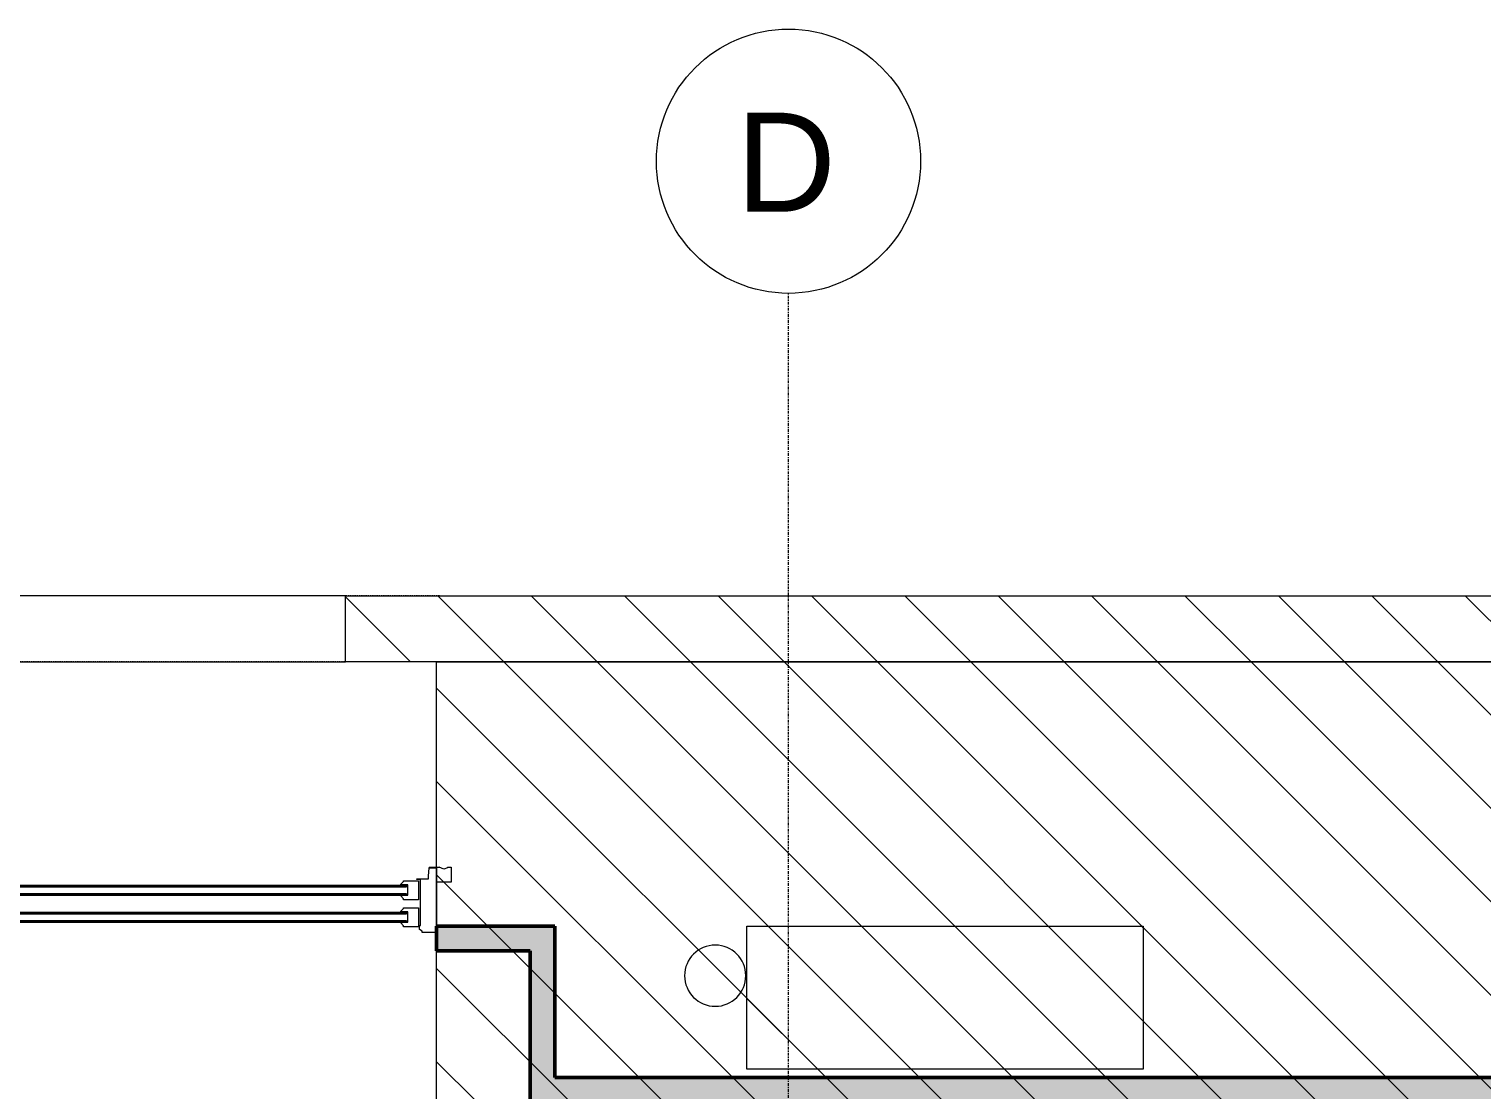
# Model space of a CAD drawing. Header units: inches. Extents: x -956 to 966, y -1111 to 895.
# Drawn here: x -413.8 to -281.8, y 798.5 to 894.9 of the extents above; entities that cross this region are included whole.
import ezdxf

# ---------------------------------------------------------------- set-up
doc = ezdxf.new("R2010")
doc.units = ezdxf.units.IN
doc.header["$MEASUREMENT"] = 0
doc.linetypes.add('Grid Line 1_4_', pattern=[0.4375, 0.25, -0.0625, 0.0625, -0.0625])
doc.linetypes.add('Overhead', pattern=[0.15625, 0.09375, -0.0625])
for name, color, linetype, lineweight in [('A-DETL-GENF', 92, 'Continuous', 13), ('A-GENM', 13, 'Continuous', 13), ('A-GLAZ', 151, 'Continuous', 13), ('A-WALL', 113, 'Continuous', 13), ('A-WALL-PATT', 111, 'Continuous', 13), ('I-WALL', 2, 'Continuous', 13), ('S-COLS', 52, 'Continuous', 13), ('S-COLS-SYMB', 171, 'Continuous', 20), ('S-GRID', 1, 'Continuous', 9), ('S-GRID-IDEN', 1, 'Continuous', 9)]:
    doc.layers.add(name, color=color, linetype=linetype, lineweight=lineweight)
doc.styles.add('Arial', font='arial.ttf', dxfattribs={"height": 9})
pattern_1 = [(135, (0, 0), (-4.24264, -4.24264), [])]

# ---------------------------------------------------------------- blocks, each defined once
blk = doc.blocks.new('Window_Double-Hung-3-Wide-Sterling_Kolbe - 11Ft 4 1_2In W x 6Ft 8 7_16In  H _UDH4036-3_-4393386-7TH FLOOR TELECOM OVERHEAD ROUTING PLAN')
at = {"layer": 'A-GLAZ', "lineweight": 9}
h = blk.add_hatch(color=256, dxfattribs=at)
h.paths.add_polyline_path([(-33.26, -4.59), (-33.26, -4.71), (6.74, -4.71), (6.74, -4.59), (-29.35, -4.59)], flags=0)
h.paths.add_polyline_path([(-33.26, -5.34), (-33.26, -5.46), (6.74, -5.46), (6.74, -5.34), (-29.35, -5.34)], flags=0)
h.paths.add_polyline_path([(-29.35, -7.04), (-33.26, -7.04), (-33.26, -7.16), (6.74, -7.16), (6.74, -7.04), (0.35, -7.04)], flags=0)
h.paths.add_polyline_path([(-29.35, -7.79), (-33.26, -7.79), (-33.26, -7.91), (6.74, -7.91), (6.74, -7.79), (0.35, -7.79)], flags=0)
at = {"layer": 'A-DETL-GENF', "color": 9, "lineweight": 9}
for p, q in [((-36.01, -3.66), (-34.71, -3.66)), ((-36.01, -9.53), (-36.01, -3.66)), ((-34.71, -3.66), (-34.71, -3.78)), ((-34.71, -3.78), (-34.46, -3.94)), ((-34.46, -3.94), (-34.46, -4.3)), ((-34.53, -4.3), (-34.53, -8.46)), ((-34.46, -4.3), (-34.53, -4.3)), ((-34.37, -4.18), (-33.01, -4.18)), ((-34.37, -5.9), (-34.37, -4.18)), ((-32.76, -4.59), (-33.38, -4.59)), ((-33.38, -4.59), (-33.38, -5.52)), ((6.74, -4.59), (-33.26, -4.59)), ((-33.26, -4.59), (-33.26, -4.71)), ((-33.26, -4.59), (6.74, -4.59)), ((-33.26, -4.71), (-33.26, -4.59)), ((-33.26, -4.71), (6.74, -4.71)), ((6.74, -4.71), (-33.26, -4.71)), ((-33.01, -4.18), (-33.01, -4.27)), ((-33.01, -4.27), (-32.76, -4.52)), ((-32.76, -4.52), (-32.76, -4.59)), ((-33.01, -5.9), (-34.37, -5.9)), ((-33.38, -5.52), (-32.76, -5.52)), ((6.74, -5.34), (-33.26, -5.34)), ((-33.26, -5.34), (-33.26, -5.46)), ((-33.26, -5.34), (6.74, -5.34)), ((-33.26, -5.46), (-33.26, -5.34)), ((-33.26, -5.46), (6.74, -5.46)), ((6.74, -5.46), (-33.26, -5.46)), ((-33.01, -5.84), (-32.76, -5.59)), ((-32.76, -5.59), (-33.01, -5.84)), ((-33.01, -5.9), (-33.01, -5.84)), ((-33.01, -5.84), (-33.01, -5.9)), ((-32.76, -5.59), (-32.76, -5.52)), ((-32.76, -5.52), (-32.76, -5.59)), ((-34.37, -6.62), (-33.01, -6.62)), ((-34.37, -8.34), (-34.37, -6.62)), ((-32.76, -7.03), (-33.38, -7.03)), ((-33.38, -7.03), (-33.38, -7.97)), ((6.74, -7.04), (-33.26, -7.04)), ((-33.26, -7.04), (-33.26, -7.16)), ((-33.26, -7.04), (6.74, -7.04)), ((-33.26, -7.16), (-33.26, -7.04)), ((-33.26, -7.16), (6.74, -7.16)), ((6.74, -7.16), (-33.26, -7.16)), ((6.74, -7.79), (-33.26, -7.79)), ((-33.26, -7.79), (-33.26, -7.91)), ((-33.26, -7.79), (6.74, -7.79)), ((-33.26, -7.91), (-33.26, -7.79)), ((-33.26, -7.91), (6.74, -7.91)), ((6.74, -7.91), (-33.26, -7.91)), ((-33.01, -6.62), (-33.01, -6.72)), ((-33.01, -6.72), (-32.76, -6.97)), ((-32.76, -6.97), (-32.76, -7.03)), ((-37.32, -8.23), (-36.01, -8.23)), ((-37.32, -9.6), (-37.32, -8.23)), ((-36.01, -8.23), (-36.01, -9.53)), ((-35.26, -8.78), (-35.32, -9.53)), ((-35.26, -8.54), (-35.26, -8.78)), ((-34.53, -8.54), (-35.26, -8.54)), ((-34.53, -8.46), (-34.21, -8.46)), ((-34.21, -8.54), (-34.53, -8.54)), ((-33.01, -8.34), (-34.37, -8.34)), ((-34.21, -8.46), (-34.21, -8.54)), ((-33.38, -7.97), (-32.76, -7.97)), ((-33.01, -8.28), (-32.76, -8.03)), ((-32.76, -8.03), (-33.01, -8.28)), ((-33.01, -8.34), (-33.01, -8.28)), ((-33.01, -8.28), (-33.01, -8.34)), ((-32.76, -8.03), (-32.76, -7.97)), ((-32.76, -7.97), (-32.76, -8.03)), ((-37, -9.6), (-37.32, -9.6)), ((-37, -9.54), (-36.67, -9.41)), ((-37, -9.6), (-37, -9.54)), ((-36.67, -9.41), (-36.25, -9.6)), ((-35.33, -9.6), (-36.25, -9.6)), ((-35.32, -9.53), (-36.01, -9.53)), ((-36.01, -9.53), (-35.32, -9.53)), ((-35.33, -9.6), (-35.32, -9.53))]:
    blk.add_line(p, q, dxfattribs=at)
blk = doc.blocks.new('Opening-Elliptical Arch - Exterior Window Arch-3211843-7TH FLOOR TELECOM OVERHEAD ROUTING PLAN')
at = {"layer": 'A-GENM', "linetype": 'Overhead', "lineweight": 9}
for p, q in [((-68.82, 3), (68.18, 3)), ((-68.82, -3), (68.18, -3))]:
    blk.add_line(p, q, dxfattribs=at)
blk = doc.blocks.new('Pier D3 - Pier D3-4358038-7TH FLOOR TELECOM OVERHEAD ROUTING PLAN')
at = {"layer": 'A-WALL-PATT', "lineweight": 9}
h = blk.add_hatch(dxfattribs=at)
h.set_pattern_fill('FP1_1', color=9, style=0, pattern_type=2)
h.set_pattern_definition(pattern_1)
h.paths.add_polyline_path([(-348.6, 800.38), (-312.6, 800.38), (-312.6, 813.38), (-348.6, 813.38)], flags=0)
at = {"layer": 'A-WALL', "color": 53, "lineweight": 20}
for p, q in [((-348.6, 800.38), (-348.6, 813.38)), ((-348.6, 813.38), (-312.6, 813.38)), ((-312.6, 813.38), (-312.6, 800.38)), ((-312.6, 800.38), (-348.6, 800.38))]:
    blk.add_line(p, q, dxfattribs=at)
blk = doc.blocks.new('Pipe-Column - Steam - insulated-4697277-7TH FLOOR TELECOM OVERHEAD ROUTING PLAN')
at = {"layer": 'S-COLS-SYMB', "color": 53}
for start, end in [(360, 180), (180, 360)]:
    blk.add_arc((0, 0), 2.78, start, end, dxfattribs=at)
blk = doc.blocks.new('Grid - Grid Head - Circle-20770-7TH FLOOR TELECOM OVERHEAD ROUTING PLAN')
at = {"layer": 'S-GRID-IDEN', "color": 9}
blk.add_circle((0, 0), 0.125, dxfattribs=at)

msp = doc.modelspace()

# ---------------------------------------------------------------- hatches: boundary and pattern name
at = {"layer": 'A-WALL-PATT', "lineweight": 9}
h = msp.add_hatch(dxfattribs=at)
h.set_pattern_fill('FP1_1', color=9, style=0, pattern_type=2)
h.set_pattern_definition(pattern_1)
h.paths.add_polyline_path([(933.4, 837.38), (933.4, 843.38), (776.05, 843.38), (776.05, 837.38), (863.96, 837.38)], flags=0)
h.paths.add_polyline_path([(656.12, 837.38), (656.12, 843.38), (522.3, 843.38), (522.3, 837.38), (626.36, 837.38)], flags=0)
h.paths.add_polyline_path([(402.37, 837.38), (402.37, 843.38), (268.43, 843.38), (268.43, 837.38), (388.76, 837.38)], flags=0)
h.paths.add_polyline_path([(148.49, 837.38), (148.49, 843.38), (67.55, 843.38), (67.55, 837.38), (91.76, 837.38)], flags=0)
h.paths.add_polyline_path([(-52.38, 837.38), (-52.38, 843.38), (-133.2, 843.38), (-133.2, 837.38), (-86.44, 837.38)], flags=0)
h.paths.add_polyline_path([(-264.64, 837.38), (-253.13, 837.38), (-253.13, 843.38), (-385.07, 843.38), (-385.07, 837.38), (-324.04, 837.38)], flags=0)
h.paths.add_polyline_path([(-505.01, 837.38), (-505.01, 843.38), (-638.95, 843.38), (-638.95, 837.38), (-561.64, 837.38)], flags=0)
h.paths.add_polyline_path([(-758.88, 837.38), (-758.88, 843.38), (-896.85, 843.38), (-896.85, 837.38), (-799.24, 837.38)], flags=0)
h = msp.add_hatch(dxfattribs=at)
h.set_pattern_fill('FP1_1', color=9, style=0, pattern_type=2)
h.set_pattern_definition(pattern_1)
h.paths.add_polyline_path([(804.56, 797.38), (814.15, 797.38), (814.15, 837.38), (784.34, 837.38), (784.34, 797.38)], flags=0)
h.paths.add_polyline_path([(647.84, 797.38), (647.84, 837.38), (530.59, 837.38), (530.59, 797.38), (626.36, 797.38)], flags=0)
h.paths.add_polyline_path([(388.76, 797.38), (394.09, 797.38), (394.09, 837.38), (276.71, 837.38), (276.71, 797.38), (359.06, 797.38)], flags=0)
h.paths.add_polyline_path([(140.21, 797.38), (140.21, 837.38), (75.84, 837.38), (75.84, 797.38), (121.46, 797.38)], flags=0)
h.paths.add_polyline_path([(-60.66, 797.38), (-60.66, 837.38), (-124.91, 837.38), (-124.91, 797.38), (-86.44, 797.38)], flags=0)
h.paths.add_polyline_path([(-261.41, 797.38), (-261.41, 837.38), (-376.79, 837.38), (-376.79, 797.38), (-264.64, 797.38)], flags=0)
h.paths.add_polyline_path([(-513.29, 797.38), (-513.29, 837.38), (-630.66, 837.38), (-630.66, 797.38), (-531.94, 797.38)], flags=0)
h.paths.add_polyline_path([(-769.54, 797.38), (-767.16, 797.38), (-767.16, 837.38), (-893.35, 837.38), (-893.35, 797.38), (-799.24, 797.38)], flags=0)
h = msp.add_hatch(dxfattribs=at)
h.set_pattern_fill('FP1_1', color=9, style=0, pattern_type=2)
h.set_pattern_definition(pattern_1)
h.paths.add_polyline_path([(808.27, 797.38), (810.15, 797.38), (810.15, 837.38), (784.34, 837.38), (784.34, 797.38), (806.15, 797.38)], flags=0)
h.paths.add_polyline_path([(647.84, 797.38), (647.84, 837.38), (530.59, 837.38), (530.59, 797.38), (626.36, 797.38)], flags=0)
h.paths.add_polyline_path([(394.09, 797.38), (394.09, 837.38), (276.71, 837.38), (276.71, 797.38), (388.76, 797.38)], flags=0)
h.paths.add_polyline_path([(140.21, 797.38), (140.21, 837.38), (75.84, 837.38), (75.84, 797.38), (121.46, 797.38)], flags=0)
h.paths.add_polyline_path([(-60.66, 797.38), (-60.66, 837.38), (-124.91, 837.38), (-124.91, 797.38), (-86.44, 797.38)], flags=0)
h.paths.add_polyline_path([(-261.41, 797.38), (-261.41, 837.38), (-376.79, 837.38), (-376.79, 797.38), (-264.64, 797.38)], flags=0)
h.paths.add_polyline_path([(-513.29, 797.38), (-513.29, 837.38), (-630.66, 837.38), (-630.66, 797.38), (-531.94, 797.38)], flags=0)
h.paths.add_polyline_path([(-769.54, 797.38), (-767.16, 797.38), (-767.16, 837.38), (-853.35, 837.38), (-853.35, 797.38), (-799.24, 797.38)], flags=0)
at = {"layer": 'A-WALL-PATT'}
for points in [[(-368.29, 811.13), (-368.29, 813.38), (-376.79, 813.38), (-376.79, 811.13)], [(-368.29, 799.63), (-366.04, 799.63), (-366.04, 813.38), (-368.29, 813.38), (-368.29, 806.96)], [(-271.7, 797.38), (-271.7, 799.63), (-368.29, 799.63), (-368.29, 797.38), (-294.34, 797.38)]]:
    msp.add_hatch(color=253, dxfattribs=at).paths.add_polyline_path(points, flags=0)

# ---------------------------------------------------------------- linework, layer by layer
at = {"layer": 'A-WALL', "color": 53, "lineweight": 20}
for p, q in [((-385.07, 843.38), (-253.13, 843.38)), ((-385.07, 837.38), (-385.07, 843.38)), ((-253.13, 837.38), (-385.07, 837.38)), ((-376.79, 797.38), (-376.79, 837.38)), ((-376.79, 837.38), (-261.41, 837.38)), ((-376.79, 797.38), (-376.79, 837.38)), ((-376.79, 837.38), (-261.41, 837.38))]:
    msp.add_line(p, q, dxfattribs=at)
at = {"layer": 'A-WALL', "color": 9, "lineweight": 9, "flags": 128}
for points in [[(-385.07, 843.38), (-387.99, 843.38), (-391.28, 843.38), (-394.94, 843.38), (-398.94, 843.38), (-403.25, 843.38), (-407.83, 843.38), (-412.67, 843.38), (-417.73, 843.38)], [(-436.09, 837.38), (-433.85, 837.38), (-428.35, 837.38), (-422.97, 837.38), (-417.73, 837.38), (-412.67, 837.38), (-407.83, 837.38), (-403.25, 837.38), (-398.94, 837.38), (-394.94, 837.38), (-391.28, 837.38), (-387.99, 837.38), (-385.07, 837.38)]]:
    msp.add_lwpolyline(points, dxfattribs=at)
at = {"layer": 'I-WALL', "color": 133, "lineweight": 50}
for p, q in [((-376.79, 813.38), (-368.29, 813.38)), ((-376.79, 811.13), (-376.79, 813.38)), ((-368.29, 813.38), (-366.04, 813.38)), ((-366.04, 813.38), (-366.04, 799.63)), ((-368.29, 811.13), (-376.79, 811.13)), ((-368.29, 799.63), (-368.29, 811.13)), ((-368.29, 797.38), (-368.29, 799.63)), ((-366.04, 799.63), (-271.7, 799.63))]:
    msp.add_line(p, q, dxfattribs=at)
at = {"layer": 'S-GRID', "linetype": 'Grid Line 1_4_'}
msp.add_line((-344.82, -529.37), (-344.82, 870.85), dxfattribs=at)

# ---------------------------------------------------------------- block references
at = {"layer": 'A-GENM', "color": 9, "lineweight": 9, "rotation": 180}
msp.add_blockref('Opening-Elliptical Arch - Exterior Window Arch-3211843-7TH FLOOR TELECOM OVERHEAD ROUTING PLAN', (-445.36, 840.38), dxfattribs=at)
at = {"layer": 'A-GLAZ', "color": 9, "lineweight": 9, "rotation": 180}
msp.add_blockref('Window_Double-Hung-3-Wide-Sterling_Kolbe - 11Ft 4 1_2In W x 6Ft 8 7_16In  H _UDH4036-3_-4393386-7TH FLOOR TELECOM OVERHEAD ROUTING PLAN', (-412.8, 809.15), dxfattribs=at)
at = {"layer": 'A-WALL', "color": 9, "lineweight": 9}
msp.add_blockref('Pier D3 - Pier D3-4358038-7TH FLOOR TELECOM OVERHEAD ROUTING PLAN', (0, 0), dxfattribs=at)
at = {"layer": 'S-COLS', "color": 9, "lineweight": 9}
msp.add_blockref('Pipe-Column - Steam - insulated-4697277-7TH FLOOR TELECOM OVERHEAD ROUTING PLAN', (-351.48, 808.88), dxfattribs=at)
at = {"layer": 'S-GRID-IDEN', "color": 9, "xscale": 95.99999999999994, "yscale": 95.99999999999994, "zscale": 95.99999999999994}
msp.add_blockref('Grid - Grid Head - Circle-20770-7TH FLOOR TELECOM OVERHEAD ROUTING PLAN', (-344.82, 882.85), dxfattribs=at)

# ---------------------------------------------------------------- texts
at = {"layer": 'S-GRID-IDEN', "insert": (-349.59, 887.26), "char_height": 9, "width": 11.211, "attachment_point": 1, "style": 'Arial'}
msp.add_mtext('D', dxfattribs=at)

doc.saveas('drawing.dxf')
